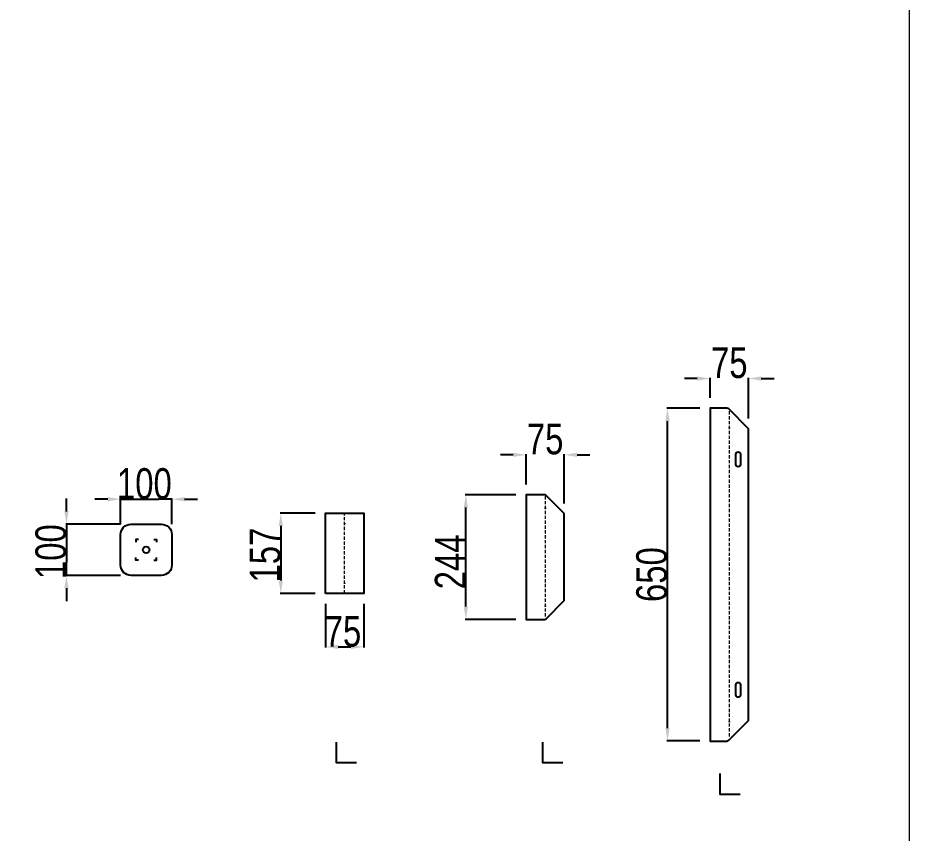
# Model space of a CAD drawing. Header units: inches. Extents: x 21 to 136330, y 8 to 58290.
# Drawn here: x 18738 to 20479, y 26894 to 28487 of the extents above; entities that cross this region are included whole.
import ezdxf
from ezdxf.enums import TextEntityAlignment as Align

# ---------------------------------------------------------------- set-up
doc = ezdxf.new("R2010")
doc.units = ezdxf.units.IN
doc.header["$MEASUREMENT"] = 0
doc.linetypes.add('HIDDEN', pattern=[9.525, 6.35, -3.175])
doc.layers.add('0 TĂNG CỨNG', color=7, linetype='Continuous', lineweight=15)
doc.layers.add('@.0.DM. NÉT ĐỨT', color=8, linetype='HIDDEN', lineweight=9)
doc.layers.add('@.0.DM. NÉT CHÍNH', color=7, linetype='Continuous')
doc.layers.add('@.DM. KÍCH THƯỚC', color=8, linetype='Continuous', transparency=0.2)
doc.layers.add('@.DM. KÍCH THƯỚC @ 1', color=8, linetype='Continuous', transparency=0.2)
doc.styles.add('ARIAL', font='arial.ttf')
doc.styles.add('roman', font='roman.shx', dxfattribs={"width": 0.8})
doc.styles.add('Tahoma (Input Text)', font='tahoma.ttf')
doc.dimstyles.new('Kích thước Duy Mạnh', dxfattribs={"dimtxt": 30, "dimasz": 25, "dimexe": 1.25, "dimexo": 20, "dimtad": 1, "dimdec": 1, "dimtxsty": 'roman', "dimcen": 2.5, "dimclrd": 8, "dimclre": 8, "dimclrt": 2, "dimadec": 0, "dimazin": 0, "dimtfac": 1, "dimtdec": 1, "dimtix": 1, "dimtmove": 0, "dimatfit": 3, "dimfxl": 1, "dimtfillclr": 1, "dimarcsym": 0})

# ---------------------------------------------------------------- blocks, each defined once
blk = doc.blocks.new('*D658')
at = {"layer": '@.DM. KÍCH THƯỚC', "lineweight": -2, "transparency": 16777216}
for p, q in [((18913.8, 27546.8), (18888.8, 27546.8)), ((18938.8, 27546.8), (18963.8, 27546.8)), ((18963.8, 27546.8), (19013.8, 27546.8)), ((19038.8, 27546.8), (19013.8, 27546.8)), ((19063.8, 27546.8), (19088.8, 27546.8))]:
    blk.add_line(p, q, dxfattribs=at)
at = {"layer": '@.DM. KÍCH THƯỚC', "color": 8, "lineweight": -2, "transparency": 16777216}
for p, q in [((18938.8, 27497.9), (18938.8, 27548)), ((19038.8, 27497.9), (19038.8, 27548))]:
    blk.add_line(p, q, dxfattribs=at)
at = {"layer": '@.DM. KÍCH THƯỚC', "transparency": 16777216}
for points in [[(18913.8, 27551), (18913.8, 27542.6), (18938.8, 27546.8)], [(19063.8, 27551), (19063.8, 27542.6), (19038.8, 27546.8)]]:
    blk.add_solid(points, dxfattribs=at)
at = {"layer": 'Defpoints', "color": 0, "transparency": 16777216}
for p in [(19038.8, 27546.8), (18938.8, 27477.9), (19038.8, 27477.9)]:
    blk.add_point(p, dxfattribs=at)
at = {"layer": '@.DM. KÍCH THƯỚC', "color": 2, "transparency": 16777216, "insert": (18931.7, 27607.4), "char_height": 60, "attachment_point": 1, "style": 'roman'}
blk.add_mtext('100', dxfattribs=at)
blk = doc.blocks.new('*D659')
at = {"layer": '@.DM. KÍCH THƯỚC', "lineweight": -2, "transparency": 16777216}
for p, q in [((18833.1, 27522.9), (18833.1, 27547.9)), ((18833.1, 27497.9), (18833.1, 27472.9)), ((18833.1, 27472.9), (18833.1, 27422.9)), ((18833.1, 27397.9), (18833.1, 27422.9)), ((18833.1, 27372.9), (18833.1, 27347.9))]:
    blk.add_line(p, q, dxfattribs=at)
at = {"layer": '@.DM. KÍCH THƯỚC', "color": 8, "lineweight": -2, "transparency": 16777216}
for p, q in [((18938.8, 27497.9), (18831.8, 27497.9)), ((18938.8, 27397.9), (18831.8, 27397.9))]:
    blk.add_line(p, q, dxfattribs=at)
at = {"layer": '@.DM. KÍCH THƯỚC', "transparency": 16777216}
for points in [[(18828.9, 27522.9), (18837.2, 27522.9), (18833.1, 27497.9)], [(18828.9, 27372.9), (18837.2, 27372.9), (18833.1, 27397.9)]]:
    blk.add_solid(points, dxfattribs=at)
at = {"layer": 'Defpoints', "color": 0, "transparency": 16777216}
for p in [(18958.8, 27497.9), (18833.1, 27397.9), (18958.8, 27397.9)]:
    blk.add_point(p, dxfattribs=at)
at = {"layer": '@.DM. KÍCH THƯỚC', "color": 2, "transparency": 16777216, "insert": (18772.4, 27390.8), "char_height": 60, "attachment_point": 1, "rotation": 90, "style": 'roman'}
blk.add_mtext('100', dxfattribs=at)
blk = doc.blocks.new('*D660')
at = {"layer": '@.DM. KÍCH THƯỚC', "color": 8, "lineweight": -2, "transparency": 16777216}
for p, q in [((19318.9, 27519.7), (19250.4, 27519.7)), ((19318.9, 27362.7), (19250.4, 27362.7))]:
    blk.add_line(p, q, dxfattribs=at)
at = {"layer": '@.DM. KÍCH THƯỚC', "lineweight": -2, "transparency": 16777216}
blk.add_line((19251.7, 27494.7), (19251.7, 27387.7), dxfattribs=at)
at = {"layer": '@.DM. KÍCH THƯỚC', "transparency": 16777216}
for points in [[(19247.5, 27494.7), (19255.8, 27494.7), (19251.7, 27519.7)], [(19247.5, 27387.7), (19255.8, 27387.7), (19251.7, 27362.7)]]:
    blk.add_solid(points, dxfattribs=at)
at = {"layer": 'Defpoints', "color": 0, "transparency": 16777216}
for p in [(19338.9, 27519.7), (19251.7, 27362.7), (19338.9, 27362.7)]:
    blk.add_point(p, dxfattribs=at)
at = {"layer": '@.DM. KÍCH THƯỚC', "color": 2, "transparency": 16777216, "insert": (19191, 27384.1), "char_height": 60, "attachment_point": 1, "rotation": 90, "style": 'roman'}
blk.add_mtext('157', dxfattribs=at)
blk = doc.blocks.new('*D661')
at = {"layer": '@.DM. KÍCH THƯỚC', "color": 8, "lineweight": -2, "transparency": 16777216}
for p, q in [((19338.9, 27342.7), (19338.9, 27257.1)), ((19413.7, 27342.7), (19413.7, 27257.1))]:
    blk.add_line(p, q, dxfattribs=at)
at = {"layer": '@.DM. KÍCH THƯỚC', "lineweight": -2, "transparency": 16777216}
blk.add_line((19363.9, 27258.3), (19388.7, 27258.3), dxfattribs=at)
at = {"layer": '@.DM. KÍCH THƯỚC', "transparency": 16777216}
for points in [[(19363.9, 27262.5), (19363.9, 27254.2), (19338.9, 27258.3)], [(19388.7, 27262.5), (19388.7, 27254.2), (19413.7, 27258.3)]]:
    blk.add_solid(points, dxfattribs=at)
at = {"layer": 'Defpoints', "color": 0, "transparency": 16777216}
for p in [(19338.9, 27362.7), (19413.7, 27362.7), (19413.7, 27258.3)]:
    blk.add_point(p, dxfattribs=at)
at = {"layer": '@.DM. KÍCH THƯỚC', "color": 2, "transparency": 16777216, "insert": (19337.4, 27318.9), "char_height": 60, "attachment_point": 1, "style": 'roman'}
blk.add_mtext('75', dxfattribs=at)
blk = doc.blocks.new('*D662')
at = {"layer": '@.DM. KÍCH THƯỚC', "color": 8, "lineweight": -2, "transparency": 16777216}
for p, q in [((19710.6, 27555.5), (19611.9, 27555.5)), ((19710.6, 27311.9), (19611.9, 27311.9))]:
    blk.add_line(p, q, dxfattribs=at)
at = {"layer": '@.DM. KÍCH THƯỚC', "lineweight": -2, "transparency": 16777216}
blk.add_line((19613.1, 27336.9), (19613.1, 27530.5), dxfattribs=at)
at = {"layer": '@.DM. KÍCH THƯỚC', "transparency": 16777216}
for points in [[(19608.9, 27530.5), (19617.3, 27530.5), (19613.1, 27555.5)], [(19608.9, 27336.9), (19617.3, 27336.9), (19613.1, 27311.9)]]:
    blk.add_solid(points, dxfattribs=at)
at = {"layer": 'Defpoints', "color": 0, "transparency": 16777216}
for p in [(19613.1, 27555.5), (19730.6, 27555.5), (19730.6, 27311.9)]:
    blk.add_point(p, dxfattribs=at)
at = {"layer": '@.DM. KÍCH THƯỚC', "color": 2, "transparency": 16777216, "insert": (19552.5, 27370.8), "char_height": 60, "attachment_point": 1, "rotation": 90, "style": 'roman'}
blk.add_mtext('244', dxfattribs=at)
blk = doc.blocks.new('*D663')
at = {"layer": '@.DM. KÍCH THƯỚC', "color": 8, "lineweight": -2, "transparency": 16777216}
for p, q in [((20070.1, 27724.5), (20005.6, 27724.5)), ((20070.1, 27074.5), (20005.6, 27074.5))]:
    blk.add_line(p, q, dxfattribs=at)
at = {"layer": '@.DM. KÍCH THƯỚC', "lineweight": -2, "transparency": 16777216}
blk.add_line((20006.8, 27099.5), (20006.8, 27699.5), dxfattribs=at)
at = {"layer": '@.DM. KÍCH THƯỚC', "transparency": 16777216}
for points in [[(20002.7, 27699.5), (20011, 27699.5), (20006.8, 27724.5)], [(20002.7, 27099.5), (20011, 27099.5), (20006.8, 27074.5)]]:
    blk.add_solid(points, dxfattribs=at)
at = {"layer": 'Defpoints', "color": 0, "transparency": 16777216}
for p in [(20006.8, 27724.5), (20090.1, 27724.5), (20090.1, 27074.5)]:
    blk.add_point(p, dxfattribs=at)
at = {"layer": '@.DM. KÍCH THƯỚC', "color": 2, "transparency": 16777216, "insert": (19976.2, 27399.5), "char_height": 60, "attachment_point": 5, "rotation": 90, "style": 'roman'}
blk.add_mtext('650', dxfattribs=at)
blk = doc.blocks.new('*D664')
at = {"layer": '@.DM. KÍCH THƯỚC', "lineweight": -2, "transparency": 16777216}
for p, q in [((19705.6, 27633.4), (19680.6, 27633.4)), ((19830.3, 27633.4), (19855.3, 27633.4))]:
    blk.add_line(p, q, dxfattribs=at)
at = {"layer": '@.DM. KÍCH THƯỚC', "color": 8, "lineweight": -2, "transparency": 16777216}
for p, q in [((19730.6, 27575.5), (19730.6, 27634.7)), ((19805.3, 27538.7), (19805.3, 27634.7))]:
    blk.add_line(p, q, dxfattribs=at)
at = {"layer": '@.DM. KÍCH THƯỚC', "transparency": 16777216}
for points in [[(19705.6, 27637.6), (19705.6, 27629.3), (19730.6, 27633.4)], [(19830.3, 27637.6), (19830.3, 27629.3), (19805.3, 27633.4)]]:
    blk.add_solid(points, dxfattribs=at)
at = {"layer": 'Defpoints', "color": 0, "transparency": 16777216}
for p in [(19730.6, 27633.4), (19730.6, 27555.5), (19805.3, 27518.7)]:
    blk.add_point(p, dxfattribs=at)
at = {"layer": '@.DM. KÍCH THƯỚC', "color": 2, "transparency": 16777216, "insert": (19767.9, 27664.1), "char_height": 60, "attachment_point": 5, "style": 'roman'}
blk.add_mtext('75', dxfattribs=at)
blk = doc.blocks.new('*D665')
at = {"layer": '@.DM. KÍCH THƯỚC', "lineweight": -2, "transparency": 16777216}
for p, q in [((20065.1, 27782.5), (20040.1, 27782.5)), ((20189.9, 27782.5), (20214.9, 27782.5))]:
    blk.add_line(p, q, dxfattribs=at)
at = {"layer": '@.DM. KÍCH THƯỚC', "color": 8, "lineweight": -2, "transparency": 16777216}
for p, q in [((20090.1, 27744.5), (20090.1, 27783.7)), ((20164.9, 27704.5), (20164.9, 27783.7))]:
    blk.add_line(p, q, dxfattribs=at)
at = {"layer": '@.DM. KÍCH THƯỚC', "transparency": 16777216}
for points in [[(20065.1, 27786.7), (20065.1, 27778.3), (20090.1, 27782.5)], [(20189.9, 27786.7), (20189.9, 27778.3), (20164.9, 27782.5)]]:
    blk.add_solid(points, dxfattribs=at)
at = {"layer": 'Defpoints', "color": 0, "transparency": 16777216}
for p in [(20164.9, 27782.5), (20090.1, 27724.5), (20164.9, 27684.5)]:
    blk.add_point(p, dxfattribs=at)
at = {"layer": '@.DM. KÍCH THƯỚC', "color": 2, "transparency": 16777216, "insert": (20127.5, 27813.1), "char_height": 60, "attachment_point": 5, "style": 'roman'}
blk.add_mtext('75', dxfattribs=at)
blk = doc.blocks.new('KHUNG KT1')
at = {"color": 7}
blk.add_lwpolyline([(0, 0), (7128, 0), (7128, -5040), (0, -5040)], close=True, dxfattribs=at)
at = {"color": 1, "style": 'Tahoma (Input Text)', "flags": 8}
for tag, p in [('#01', (328.9, -4851.1)), ('#03', (1514.7, -4846.3)), ('#05', (2819, -4851.1)), ('#07', (4424, -4851.1)), ('#09', (5172.9, -4851.1)), ('#02', (189.8, -4995.1)), ('#04', (1755.3, -4995.1)), ('#06', (2727.8, -4995.1)), ('#08', (4382.7, -4995.1)), ('#10', (5172.9, -4995.1))]:
    blk.add_attdef(tag, p, '', height=60, dxfattribs=at)
blk.add_attdef('#11', text='', height=60, dxfattribs=at).set_placement((6996, -4961.6), align=Align.CENTER)
at = {"layer": '0 TĂNG CỨNG', "color": 1, "style": 'ARIAL'}
blk.add_attdef('#12', (852.8, -4987.6), '', height=60, dxfattribs=at)

msp = doc.modelspace()

# ---------------------------------------------------------------- linework, layer by layer
at = {"layer": '@.0.DM. NÉT CHÍNH', "color": 1}
for p, q in [((20127.5408, 27686.7214), (20127.5408, 27685.2214)), ((19767.9473, 27530.3616), (19767.9473, 27528.8616)), ((19376.2664, 27499.6673), (19376.2664, 27498.1673)), ((19376.2664, 27383.638), (19376.2664, 27382.138)), ((19767.9473, 27338.632), (19767.9473, 27337.132)), ((20127.5408, 27112.7525), (20127.5408, 27111.2525))]:
    msp.add_line(p, q, dxfattribs=at)
at = {"layer": '@.0.DM. NÉT CHÍNH'}
for points in [[(20122.8626, 27074.4981, 0.198912367), (20126.3982, 27075.9626), (20164.9337, 27114.4981), (20164.9337, 27684.4981), (20126.3982, 27723.0337, 0.198912367), (20122.8626, 27724.4981), (20090.1478, 27724.4981), (20090.1478, 27074.4981)], [(20149.4337, 27634.4981), (20149.4337, 27614.4981, -1), (20140.4337, 27614.4981), (20140.4337, 27634.4981, -1)], [(19766.4692, 27555.4621), (19730.5544, 27555.4621), (19730.5544, 27311.8621), (19766.4692, 27311.8621, 0.198912367), (19770.0047, 27313.3266), (19805.3403, 27348.6621), (19805.3403, 27518.6621), (19770.0047, 27553.9976, 0.198912367)], [(19018.8417, 27497.9464, -0.414213562), (19038.8417, 27477.9464), (19038.8417, 27417.9464, -0.414213562), (19018.8417, 27397.9464), (18958.8417, 27397.9464, -0.414213562), (18938.8417, 27417.9464), (18938.8417, 27477.9464, -0.414213562), (18958.8417, 27497.9464)], [(20149.4337, 27184.4981), (20149.4337, 27164.4981, -1), (20140.4337, 27164.4981), (20140.4337, 27184.4981, -1)]]:
    msp.add_lwpolyline(points, format="xyb", close=True, dxfattribs=at)
msp.add_lwpolyline([(19338.8735, 27362.7024), (19338.8735, 27519.7024), (19413.6593, 27519.7024), (19413.6593, 27362.7024)], close=True, dxfattribs=at)
at = {"layer": '@.0.DM. NÉT CHÍNH', "color": 1}
for points in [[(18973.8417, 27467.9464), (18968.8417, 27467.9464), (18968.8417, 27462.9464)], [(19003.8417, 27467.9464), (19008.8417, 27467.9464), (19008.8417, 27462.9464)], [(18973.8417, 27427.9464), (18968.8417, 27427.9464), (18968.8417, 27432.9464)], [(19003.8417, 27427.9464), (19008.8417, 27427.9464), (19008.8417, 27432.9464)]]:
    msp.add_lwpolyline(points, dxfattribs=at)
at = {"layer": '@.0.DM. NÉT CHÍNH'}
for points in [[(19359.7311, 27072.537), (19359.7311, 27032.537), (19399.7311, 27032.537)], [(19762.573, 27072.537), (19762.573, 27032.537), (19802.573, 27032.537)], [(20108.7636, 27010.7064), (20108.7636, 26970.7064), (20148.7636, 26970.7064)]]:
    msp.add_lwpolyline(points, dxfattribs=at)
msp.add_circle((18988.8417, 27447.9464), 6.5, dxfattribs=at)
at = {"layer": '@.0.DM. NÉT ĐỨT'}
for p, q in [((20127.5408, 27718.4981), (20127.5408, 27080.4981)), ((19767.9473, 27552.6621), (19767.9473, 27314.6621)), ((19376.2664, 27362.7024), (19376.2664, 27519.7024))]:
    msp.add_line(p, q, dxfattribs=at)

# ---------------------------------------------------------------- block references
at = {"layer": '0 TĂNG CỨNG', "color": 1, "xscale": 0.8792977987369557, "yscale": 0.8792977987369557, "zscale": 0.8792977987369557}
msp.add_blockref('KHUNG KT1', (14211.181, 30205.7146), dxfattribs=at)

# ---------------------------------------------------------------- dimensions: what is measured, and where the dimension line sits
at = {"layer": '@.DM. KÍCH THƯỚC @ 1', "color": 0}
for base, p1, p2, picture, middle in [((20164.9337, 27782.4991), (20090.1478, 27724.4981), (20164.9337, 27684.4981), '*D665', (20127.5408, 27813.1241)), ((19730.5544, 27633.4463), (19805.3403, 27518.6621), (19730.5544, 27555.4621), '*D664', (19767.9473, 27664.0713))]:
    dim = msp.add_linear_dim(base=base, p1=p1, p2=p2, dimstyle='Kích thước Duy Mạnh', override={"dimscale": 1, "dimtxt": 60, "dimdec": 0, "dimclrd": 256, "dimtdec": 0, "dimtix": 1, "dimtofl": 0, "dimtmove": 0, "dimatfit": 1}, dxfattribs=at)
    dim.commit()
    dim.dimension.update_dxf_attribs({"geometry": picture, "text_midpoint": middle})
dim = msp.add_linear_dim(base=(20006.837, 27724.4981), p1=(20090.1478, 27074.4981), p2=(20090.1478, 27724.4981), angle=90, dimstyle='Kích thước Duy Mạnh', override={"dimscale": 1, "dimtxt": 60, "dimdec": 0, "dimclrd": 256, "dimtdec": 0, "dimtix": 1, "dimtofl": 0, "dimtmove": 0, "dimatfit": 1}, dxfattribs=at)
dim.commit()
dim.dimension.update_dxf_attribs({"geometry": '*D663', "text_midpoint": (19976.212, 27399.4981)})
dim = msp.add_linear_dim(base=(19038.8417, 27546.7888), p1=(18938.8417, 27477.9464), p2=(19038.8417, 27477.9464), dimstyle='Kích thước Duy Mạnh', override={"dimscale": 1, "dimtxt": 60, "dimdec": 0, "dimclrd": 256, "dimtdec": 0, "dimtix": 1, "dimtofl": 0, "dimtmove": 0, "dimatfit": 3}, dxfattribs=at)
dim.commit()
dim.dimension.update_dxf_attribs({"geometry": '*D658', "text_midpoint": (18988.8417, 27546.7888), "dimtype": 128})
for base, p1, p2, angle, override, picture, middle in [((19613.1015, 27555.4621), (19730.5544, 27311.8621), (19730.5544, 27555.4621), 90, {"dimscale": 1, "dimtxt": 60, "dimdec": 0, "dimclrd": 256, "dimtdec": 0, "dimtix": 1, "dimtofl": 0, "dimtmove": 0, "dimatfit": 1}, '*D662', (19613.1015, 27433.6621)), ((18833.0548, 27397.9464), (18958.8417, 27497.9464), (18958.8417, 27397.9464), 270, {"dimscale": 1, "dimtxt": 60, "dimdec": 0, "dimclrd": 256, "dimtdec": 0, "dimtix": 1, "dimtofl": 0, "dimtmove": 0, "dimatfit": 3}, '*D659', (18833.0548, 27447.9464)), ((19251.6542, 27362.7024), (19338.8735, 27519.7024), (19338.8735, 27362.7024), 270, {"dimscale": 1, "dimtxt": 60, "dimdec": 0, "dimclrd": 256, "dimtdec": 0, "dimtix": 1, "dimtofl": 0, "dimtmove": 0, "dimatfit": 1}, '*D660', (19251.6542, 27441.2024)), ((19413.6593, 27258.3183), (19338.8735, 27362.7024), (19413.6593, 27362.7024), 180, {"dimscale": 1, "dimtxt": 60, "dimdec": 0, "dimclrd": 256, "dimtdec": 0, "dimtix": 1, "dimtofl": 1, "dimtmove": 0, "dimatfit": 1}, '*D661', (19376.2664, 27258.3183))]:
    dim = msp.add_linear_dim(base=base, p1=p1, p2=p2, angle=angle, dimstyle='Kích thước Duy Mạnh', override=override, dxfattribs=at)
    dim.commit()
    dim.dimension.update_dxf_attribs({"geometry": picture, "text_midpoint": middle, "dimtype": 128})

doc.saveas('drawing.dxf')
